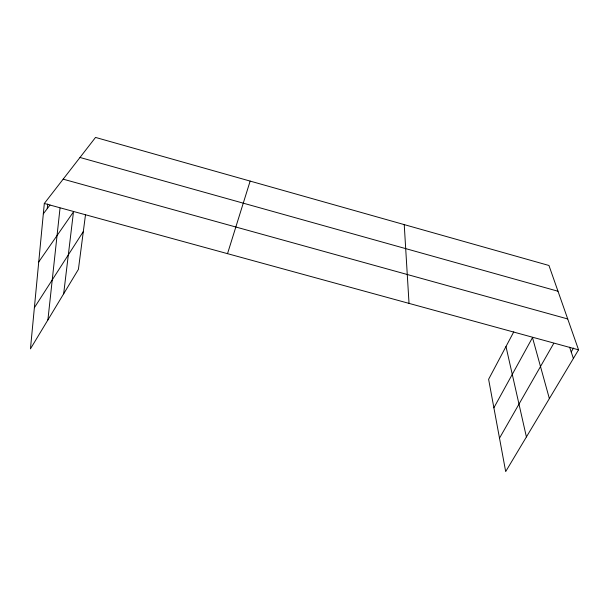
<?xml version="1.0" encoding="UTF-8"?>
<svg xmlns="http://www.w3.org/2000/svg" width="609" height="609" viewBox="0 0 609 609"><rect width="100%" height="100%" fill="white"/><g stroke="black" fill="none" stroke-linecap="round" stroke-linejoin="round"><path stroke-width="0.91" d="M513.775 331.844L488.616 379.285L505.683 471.572L578.55 349.825L548.96 265.486L95.537 137.428L44.312 203.475L30.45 348.85L78.409 269.368L85.526 214.52M47.251 208.651L47.708 203.985M47.898 319.938L60.025 208.118M63.663 293.804L73.476 211.879L38.732 261.931M227.522 253.664L250.147 181.094M493.884 407.794L532.494 337.599L549.364 398.583M499.502 438.153L553.756 343.354M571.212 351.941L573.518 348.043M34.37 307.705L83.319 231.534M43.323 213.82L49.991 205.043M44.312 203.475L578.55 349.825M63.161 179.168L567.725 318.956M79.992 157.472L557.996 291.239M569.605 347.176L573.396 358.435M505.98 346.536L526.404 436.95M404.231 224.607L409.027 303.381"/></g></svg>
